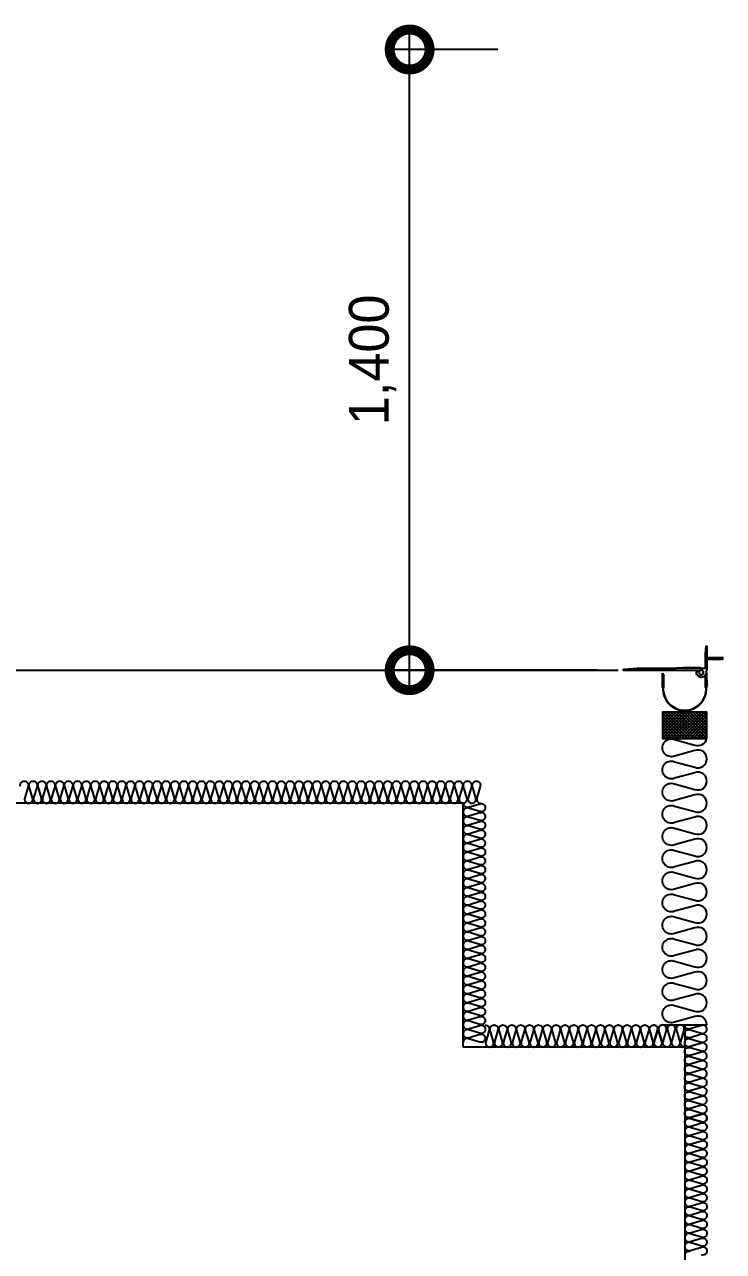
# Model space of a CAD drawing. Header units: millimetres. Extents: x 19868 to 801382, y -4805 to 85279.
# Drawn here: x 326449 to 328026, y 40968 to 43735 of the extents above; entities that cross this region are included whole.
import ezdxf

# ---------------------------------------------------------------- set-up
doc = ezdxf.new("R2010")
doc.units = ezdxf.units.MM
doc.header["$LTSCALE"] = 250
doc.layers.get('Defpoints').update_dxf_attribs({"color": 151})
for name, color, linetype in [('A-ETC', 8, 'Continuous'), ('A-FIN', 6, 'Continuous'), ('ISL', 251, 'Continuous'), ('SYMB', 7, 'Continuous')]:
    doc.layers.add(name, color=color, linetype=linetype)
doc.layers.add('CK', color=221, linetype='Continuous', plot=False)
doc.styles.add('Gdim', font='')
doc.styles.get('Gdim').set_extended_font_data('Dotum')
doc.dimstyles.new('Gdim50', dxfattribs={"dimscale": 30, "dimtxt": 3, "dimasz": 6, "dimexe": 1.5, "dimexo": 2, "dimgap": 1, "dimtad": 1, "dimdec": 0, "dimzin": 0, "dimdsep": 46, "dimlunit": 6, "dimtxsty": 'Gdim', "dimblk": 'DOTSMALL', "dimcen": 1.5, "dimdle": 1.5, "dimclrd": 256, "dimclre": 256, "dimclrt": 256, "dimazin": 0, "dimtfac": 1, "dimtdec": 0, "dimtix": 1, "dimtmove": 2, "dimatfit": 3, "dimldrblk": 'DOTSMALL', "dimfxl": 1.5, "dimtolj": 1, "dimtzin": 0, "dimlwd": -1, "dimlwe": -1, "dimarcsym": 1})

# ---------------------------------------------------------------- blocks, each defined once
blk = doc.blocks.new('MAJ')
at = {"layer": 'SYMB', "color": 8}
for p, q in [((8, 0), (0, 0)), ((2.3, -2.9), (0, 0)), ((3.5, -0.9), (3.5, 0)), ((4.5, -0.9), (4.5, 0)), ((5.7, -2.9), (8, 0)), ((1.8, -4.3), (4, -2.9)), ((1.8, -6.8), (6.1, -4.1)), ((1.8, -4.3), (2.3, -4.3)), ((1.8, -9.3), (6.1, -6.6)), ((1.8, -6.8), (2.3, -6.8)), ((1.8, -11.8), (6.1, -9.1)), ((1.8, -9.3), (2.3, -9.3)), ((1.8, -14.3), (6.1, -11.6)), ((1.8, -11.8), (2.3, -11.8)), ((1.8, -16.8), (6.1, -14.1)), ((1.8, -14.3), (2.3, -14.3)), ((1.8, -19.3), (6.1, -16.6)), ((1.8, -16.8), (2.3, -16.8)), ((1.8, -21.8), (6.1, -19.1)), ((1.8, -19.3), (2.3, -19.3)), ((1.8, -24.3), (6.1, -21.6)), ((1.8, -21.8), (2.3, -21.8)), ((1.8, -26.8), (6.1, -24.1)), ((1.8, -24.3), (2.3, -24.3)), ((1.8, -29.4), (6.1, -26.6)), ((1.8, -26.8), (2.3, -26.8)), ((2.3, -2.9), (2.3, -38.3)), ((2.3, -2.9), (5.7, -2.9)), ((4.5, -0.9), (3.5, -0.9)), ((5.7, -2.9), (5.7, -38.1)), ((6.1, -4.1), (5.7, -4.1)), ((6.1, -6.6), (5.7, -6.6)), ((6.1, -9.1), (5.7, -9.1)), ((6.1, -11.6), (5.7, -11.6)), ((6.1, -14.1), (5.7, -14.1)), ((6.1, -16.6), (5.7, -16.6)), ((6.1, -19.1), (5.7, -19.1)), ((6.1, -21.6), (5.7, -21.6)), ((6.1, -24.1), (5.7, -24.1)), ((6.1, -26.6), (5.7, -26.6)), ((1.8, -31.9), (6.1, -29.1)), ((1.8, -29.4), (2.3, -29.3)), ((1.8, -34.4), (6.1, -31.6)), ((1.8, -31.9), (2.3, -31.8)), ((1.8, -36.9), (6.1, -34.1)), ((1.8, -34.4), (2.3, -34.3)), ((1.8, -36.9), (2.3, -36.9)), ((2.3, -38.3), (4, -40.4)), ((2.7, -38.8), (6.1, -36.6)), ((4, -40.4), (5.7, -38.1)), ((6.1, -29.1), (5.7, -29.1)), ((6.1, -31.6), (5.7, -31.6)), ((6.1, -34.1), (5.7, -34.2)), ((6.1, -36.6), (5.7, -36.7))]:
    blk.add_line(p, q, dxfattribs=at)
blk = doc.blocks.new('EJ-1')
at = {"layer": 'A-ETC'}
h = blk.add_hatch(dxfattribs=at)
h.set_pattern_fill('ANSI37', color=1, scale=40, style=0)
h.set_pattern_definition([(45, (55694.5753, 2117.911), (-3.5355339, 3.5355339), []), (135, (55694.5753, 2117.911), (-3.5355339, -3.5355339), [])])
h.paths.add_polyline_path([(100, -154.4), (100, -94.4), (0, -94.4), (0, -154.4)])
at = {"layer": 'A-ETC', "color": 4}
for p, q in [((0, -38.9), (0, -6.7)), ((0, -6.7), (3, -13.8)), ((1, -16.1), (2, -16.1)), ((1, -37), (1, -16.1)), ((2, -37), (2, -16.1)), ((3, -38.9), (3, -13.8)), ((100, -6.7), (97, -13.8)), ((97, -38.9), (97, -13.8)), ((98, -37), (98, -16.1)), ((99, -16.1), (98, -16.1)), ((98.4, -16.7), (100, -13.8)), ((99, -37), (99, -16.1)), ((100, -38.9), (100, -6.7)), ((100, -22.5), (100, -36.6)), ((1, -38.9), (0, -38.9)), ((3, -38.9), (2, -38.9)), ((97, -38.9), (98, -38.9)), ((99, -38.9), (100, -38.9))]:
    blk.add_line(p, q, dxfattribs=at)
at = {"layer": 'A-ETC', "color": 7}
blk.add_lwpolyline([(100, 53.4), (100, 0, 0.414214), (98.5, -1.5), (98.5, -5.2, -1.043094), (76.6, -4.3, -0.306526), (76.9, -4), (82.7, -2.2, -0.679013), (83, -2.7, 3.305036), (88.2, -0.1, -0.378643), (87.9, 0.2), (87.9, 4.2), (97.1, 4.2), (97.1, 26.1), (97.6, 26.6), (97.1, 27.1), (97.1, 36.6), (98.5, 53.5, -0.956504), (100, 53.4)], format="xyb", dxfattribs=at)
at = {"layer": 'A-ETC', "color": 7, "lineweight": -3}
blk.add_lwpolyline([(10.6, 4.5, 0.414214), (10.2, 4.5), (9.6, 4), (9.1, 4.5, 0.414214), (8.7, 4.5), (8.1, 3.9), (7.6, 4.5, 0.414214), (7.2, 4.5), (6.6, 3.9), (6.1, 4.5, 0.414214), (5.7, 4.5), (5.1, 3.9), (4.6, 4.5, 0.414214), (4.2, 4.5), (3.6, 3.9), (3.1, 4.5, 0.414214), (2.7, 4.5), (2.1, 3.9), (1.6, 4.5, 0.414214), (1.2, 4.4), (0.6, 3.9), (0.1, 4.4, 0.414214), (-0.3, 4.4), (-0.9, 3.9), (-1.4, 4.4, 0.414214), (-1.8, 4.4), (-2.4, 3.8), (-2.9, 4.4, 0.414214), (-3.3, 4.4), (-3.9, 3.8), (-4.4, 4.4, 0.414214), (-4.8, 4.4), (-5.4, 3.8), (-5.9, 4.4, 0.414214), (-6.3, 4.4), (-6.9, 3.8), (-7.4, 4.4, 0.414214), (-7.8, 4.4), (-8.4, 3.8), (-8.9, 4.4, 0.414214), (-9.3, 4.4), (-9.9, 3.8), (-10.4, 4.3, 0.414214), (-10.8, 4.3), (-11.4, 3.8), (-11.9, 4.3, 0.414214), (-12.3, 4.3), (-12.9, 3.7), (-13.4, 4.3, 0.414214), (-13.8, 4.3), (-14.4, 3.7), (-14.9, 4.3, 0.414214), (-15.3, 4.3), (-15.9, 3.7), (-16.4, 4.3, 0.414214), (-16.8, 4.3), (-17.4, 3.7), (-17.9, 4.3, 0.414214), (-18.3, 4.3), (-18.9, 3.7), (-19.4, 4.3, 0.414214), (-19.8, 4.3), (-20.4, 3.7), (-20.9, 4.2, 0.414214), (-21.3, 4.2), (-21.9, 3.7), (-22.4, 4.2, 0.414214), (-22.8, 4.2), (-23.4, 3.7), (-23.9, 4.2, 0.414214), (-24.3, 4.2), (-24.9, 3.6), (-25.4, 4.2, 0.414214), (-25.8, 4.2), (-26.4, 3.6), (-26.9, 4.2, 0.414214), (-27.3, 4.2), (-27.9, 3.6), (-28.4, 4.2, 0.414214), (-28.8, 4.2), (-29.4, 3.6), (-29.9, 4.2, 0.414214), (-30.3, 4.2), (-30.9, 3.6), (-31.4, 4.2, 0.414214), (-31.8, 4.1), (-32.4, 3.6), (-32.9, 4.1, 0.414214), (-33.3, 4.1), (-33.9, 3.6), (-34.4, 4.1, 0.414214), (-34.8, 4.1), (-35.4, 3.5), (-35.9, 4.1, 0.414214), (-36.3, 4.1), (-36.9, 3.5), (-37.4, 4.1, 0.414214), (-37.8, 4.1), (-38.4, 3.5), (-38.9, 4.1, 0.414214), (-39.3, 4.1), (-39.9, 3.5), (-40.4, 4.1, 0.414214), (-40.8, 4.1), (-41.4, 3.5), (-41.9, 4.1, 0.414214), (-42.3, 4.1), (-42.9, 3.5), (-43.4, 4, 0.414214), (-43.8, 4), (-44.4, 3.5), (-44.9, 4, 0.414214), (-45.3, 4), (-45.9, 3.4), (-46.4, 4, 0.414214), (-46.8, 4), (-47.4, 3.4), (-47.9, 4, 0.414214), (-48.3, 4), (-48.9, 3.4), (-49.4, 4, 0.414214), (-49.8, 4), (-50.4, 3.4), (-50.9, 4, 0.414214), (-51.3, 4), (-51.9, 3.4), (-52.4, 4, 0.414214), (-52.8, 4), (-53.4, 3.4), (-53.9, 3.9, 0.414214), (-54.3, 3.9), (-54.9, 3.4), (-55.4, 3.9, 0.414214), (-55.8, 3.9), (-56.4, 3.4), (-56.9, 3.9, 0.414214), (-57.3, 3.9), (-57.9, 3.3), (-58.4, 3.9, 0.414214), (-58.8, 3.9), (-59.4, 3.3), (-59.9, 3.9, 0.414214), (-60.3, 3.9), (-60.9, 3.3), (-61.4, 3.9, 0.414214), (-61.8, 3.9), (-62.4, 3.3), (-62.9, 3.9, 0.414214), (-63.3, 3.9), (-63.9, 3.3), (-64.4, 3.9, 0.414214), (-64.8, 3.8), (-65.4, 3.3), (-65.9, 3.8, 0.414214), (-66.3, 3.8), (-66.9, 3.3), (-88.3, 1.4, 0.980427), (-88.3, 0), (82.8, 0, -0.636366), (83.8, -2.1, 4.716513), (87.3, -0.3, -0.425308), (87, 0), (87, 4.4, 0.416522), (86.7, 4.7), (86.1, 4.6), (85.6, 5.2, 0.414214), (85.2, 5.2), (84.6, 4.6), (84.1, 5.2, 0.414214), (83.7, 5.2), (83.1, 4.6), (82.6, 5.2, 0.414214), (82.2, 5.2), (81.6, 4.6), (81.1, 5.2, 0.414214), (80.7, 5.2), (80.1, 4.6), (79.6, 5.2, 0.414214), (79.2, 5.2), (78.6, 4.6), (78.1, 5.1, 0.414214), (77.7, 5.1), (77.1, 4.6), (76.6, 5.1, 0.414214), (76.2, 5.1), (75.6, 4.6), (75.1, 5.1, 0.414214), (74.7, 5.1), (74.1, 4.5), (73.6, 5.1, 0.414214), (73.2, 5.1), (72.6, 4.5), (72.1, 5.1, 0.414214), (71.7, 5.1), (71.1, 4.5), (70.6, 5.1, 0.414214), (70.2, 5.1), (69.6, 4.5), (69.1, 5.1, 0.414214), (68.7, 5.1), (68.1, 4.5), (67.6, 5.1, 0.414214), (67.2, 5), (66.6, 4.5), (66.1, 5, 0.414214), (65.7, 5), (65.1, 4.5), (64.6, 5, 0.414214), (64.2, 5), (63.6, 4.4), (63.1, 5, 0.414214), (62.7, 5), (62.1, 4.4), (61.6, 5, 0.414214), (61.2, 5), (60.6, 4.4), (60.1, 5, 0.414214), (59.7, 5), (59.1, 4.4), (58.6, 5, 0.414214), (58.2, 5), (57.6, 4.4), (57.1, 5, 0.414214), (56.7, 5), (56.1, 4.4), (55.6, 4.9, 0.414214), (55.2, 4.9), (54.6, 4.4), (54.1, 4.9, 0.414214), (53.7, 4.9), (53.1, 4.3), (52.6, 4.9, 0.414214), (52.2, 4.9), (51.6, 4.3), (51.1, 4.9, 0.414214), (50.7, 4.9), (50.1, 4.3), (49.6, 4.9, 0.414214), (49.2, 4.9), (48.6, 4.3), (48.1, 4.9, 0.414214), (47.7, 4.9), (47.1, 4.3), (46.6, 4.9, 0.414214), (46.2, 4.9), (45.6, 4.3), (45.1, 4.8, 0.414214), (44.7, 4.8), (44.1, 4.3), (43.6, 4.8, 0.414214), (43.2, 4.8), (42.6, 4.3), (42.1, 4.8, 0.414214), (41.7, 4.8), (41.1, 4.2), (40.6, 4.8, 0.414214), (40.2, 4.8), (39.6, 4.2), (39.1, 4.8, 0.414214), (38.7, 4.8), (38.1, 4.2), (37.6, 4.8, 0.414214), (37.2, 4.8), (36.6, 4.2), (36.1, 4.8, 0.414214), (35.7, 4.8), (35.1, 4.2), (34.6, 4.8, 0.414214), (34.2, 4.7), (33.6, 4.2), (33.1, 4.7, 0.414214), (32.7, 4.7), (32.1, 4.2), (31.6, 4.7, 0.414214), (31.2, 4.7), (30.6, 4.1), (30.1, 4.7, 0.414214), (29.7, 4.7), (29.1, 4.1), (28.6, 4.7, 0.414214), (28.2, 4.7), (27.6, 4.1), (27.1, 4.7, 0.414214), (26.7, 4.7), (26.1, 4.1), (25.6, 4.7, 0.414214), (25.2, 4.7), (24.6, 4.1), (24.1, 4.7, 0.414214), (23.7, 4.7), (23.1, 4.1), (22.6, 4.6, 0.414214), (22.2, 4.6), (21.6, 4.1), (21.1, 4.6, 0.414214), (20.7, 4.6), (20.1, 4), (19.6, 4.6, 0.414214), (19.2, 4.6), (18.6, 4), (18.1, 4.6, 0.414214), (17.7, 4.6), (17.1, 4), (16.6, 4.6, 0.414214), (16.2, 4.6), (15.6, 4), (15.1, 4.6, 0.414214), (14.7, 4.6), (14.1, 4), (13.6, 4.6, 0.414214), (13.2, 4.6), (12.6, 4), (12.1, 4.5, 0.414214), (11.7, 4.5), (11.1, 4)], format="xyb", close=True, dxfattribs=at)
at = {"layer": 'A-ETC', "color": 1}
blk.add_lwpolyline([(100, -154.4), (100, -94.4), (0, -94.4), (0, -154.4), (100, -154.4)], dxfattribs=at)
at = {"layer": 'A-ETC', "color": 4}
for centre, radius, start, end in [((50, -41.9), 49.2, 174.3019, 5.6981), ((50, -42), 48.3, 174.0958, 5.9042)]:
    blk.add_arc(centre, radius, start, end, dxfattribs=at)
at = {"layer": 'A-ETC', "color": 7, "rotation": 90}
blk.add_blockref('MAJ', (97.1, 22.6), dxfattribs=at)
blk = doc.blocks.new('_DotSmall')
at = {"color": 0, "linetype": 'ByBlock', "const_width": 0.5}
blk.add_lwpolyline([(-0.0625, 0, 1), (0.0625, 0, 1)], format="xyb", close=True, dxfattribs=at)
blk = doc.blocks.new('*D75')
at = {"layer": 'CK', "transparency": 16777216}
for p, q in [((327317.7, 42233.9), (327317.7, 43723.9)), ((327516.8, 43678.9), (327272.7, 43678.9)), ((327741, 42278.9), (327272.7, 42278.9))]:
    blk.add_line(p, q, dxfattribs=at)
at = {"layer": 'Defpoints', "color": 0, "transparency": 16777216}
for p in [(327317.7, 43678.9), (327576.8, 43678.9), (327801, 42278.9)]:
    blk.add_point(p, dxfattribs=at)
at = {"layer": 'CK', "transparency": 16777216, "xscale": 180, "yscale": 180, "zscale": 180}
for p, rotation in [((327317.7, 43678.9), 90), ((327317.7, 42278.9), 270)]:
    blk.add_blockref('_DotSmall', p, dxfattribs=dict(at, rotation=rotation))
at = {"layer": 'CK', "transparency": 16777216, "insert": (327234, 42978.9), "char_height": 90, "attachment_point": 5, "rotation": 90, "style": 'Gdim'}
blk.add_mtext('\\A1;1,400', dxfattribs=at)

msp = doc.modelspace()

# ---------------------------------------------------------------- linework, layer by layer
at = {"layer": 'A-FIN'}
msp.add_line((324988.2, 42278.9), (327788.2, 42278.9), dxfattribs=at)
at = {"layer": 'ISL'}
for p, q in [((327438.2, 41978.9), (324938.2, 41978.9)), ((327438.2, 41428.9), (327438.2, 41978.9)), ((327888.2, 41478.9), (327988.2, 41478.9)), ((327938.2, 41478.9), (327938.2, 34988.9)), ((327938.2, 41428.9), (327438.2, 41428.9))]:
    msp.add_line(p, q, dxfattribs=at)
for points in [[(327988.2, 41478.9, 0.524856), (327961.1, 41497.6), (327915.3, 41485.2, -1.449198), (327915.3, 41522.6), (327961.1, 41510.2, 0.524856), (327988.2, 41528.9, 0.524856), (327961.1, 41547.6), (327915.3, 41535.2, -1.449198), (327915.3, 41572.6), (327961.1, 41560.2, 0.524856), (327988.2, 41578.9, 0.524856), (327961.1, 41597.6), (327915.3, 41585.2, -1.449198), (327915.3, 41622.6), (327961.1, 41610.2, 0.524856), (327988.2, 41628.9, 0.524856), (327961.1, 41647.6), (327915.3, 41635.2, -1.449198), (327915.3, 41672.6), (327961.1, 41660.2, 0.524856), (327988.2, 41678.9, 0.524856), (327961.1, 41697.6), (327915.3, 41685.2, -1.449198), (327915.3, 41722.6), (327961.1, 41710.2, 0.524856), (327988.2, 41728.9, 0.524856), (327961.1, 41747.6), (327915.3, 41735.2, -1.449198), (327915.3, 41772.6), (327961.1, 41760.2, 0.524856), (327988.2, 41778.9, 0.524856), (327961.1, 41797.6), (327915.3, 41785.2, -1.449198), (327915.3, 41822.6), (327961.1, 41810.2, 0.524856), (327988.2, 41828.9, 0.524856), (327961.1, 41847.6), (327915.3, 41835.2, -1.449198), (327915.3, 41872.6), (327961.1, 41860.2, 0.524856), (327988.2, 41878.9, 0.524856), (327961.1, 41897.6), (327915.3, 41885.2, -1.449198), (327915.3, 41922.6), (327961.1, 41910.2, 0.524856), (327988.2, 41928.9, 0.524856), (327961.1, 41947.6), (327915.3, 41935.2, -1.449198), (327915.3, 41972.6), (327961.1, 41960.2, 0.524856), (327988.2, 41978.9, 0.524856), (327961.1, 41997.6), (327915.3, 41985.2, -1.449198), (327915.3, 42022.6), (327961.1, 42010.2, 0.524856), (327988.2, 42028.9, 0.524856), (327961.1, 42047.6), (327915.3, 42035.2, -1.449198), (327915.3, 42072.6), (327961.1, 42060.2, 0.524856), (327988.2, 42078.9, 0.524856), (327961.1, 42097.6), (327915.3, 42085.2, -1.449198), (327915.3, 42122.6), (327961.1, 42110.2, 0.456356), (327987.7, 42124.5)], [(326439.4, 42016.8, -1.372593), (326457, 42016.8), (326449.4, 41991.1, 0.509267), (326458.2, 41978.9, 0.509267), (326467, 41991.1), (326459.4, 42016.8, -1.372593), (326477, 42016.8), (326469.4, 41991.1, 0.509267), (326478.2, 41978.9, 0.509267), (326487, 41991.1), (326479.4, 42016.8, -1.372593), (326497, 42016.8), (326489.4, 41991.1, 0.509267), (326498.2, 41978.9, 0.509267), (326507, 41991.1), (326499.4, 42016.8, -1.372593), (326517, 42016.8), (326509.4, 41991.1, 0.509267), (326518.2, 41978.9, 0.509267), (326527, 41991.1), (326519.4, 42016.8, -1.372593), (326537, 42016.8), (326529.4, 41991.1, 0.509267), (326538.2, 41978.9, 0.509267), (326547, 41991.1), (326539.4, 42016.8, -1.372593), (326557, 42016.8), (326549.4, 41991.1, 0.509267), (326558.2, 41978.9, 0.509267), (326567, 41991.1), (326559.4, 42016.8, -1.372593), (326577, 42016.8), (326569.4, 41991.1, 0.509267), (326578.2, 41978.9, 0.509267), (326587, 41991.1), (326579.4, 42016.8, -1.372593), (326597, 42016.8), (326589.4, 41991.1, 0.509267), (326598.2, 41978.9, 0.509267), (326607, 41991.1), (326599.4, 42016.8, -1.372593), (326617, 42016.8), (326609.4, 41991.1, 0.509267), (326618.2, 41978.9, 0.509267), (326627, 41991.1), (326619.4, 42016.8, -1.372593), (326637, 42016.8), (326629.4, 41991.1, 0.509267), (326638.2, 41978.9, 0.509267), (326647, 41991.1), (326639.4, 42016.8, -1.372593), (326657, 42016.8), (326649.4, 41991.1, 0.509267), (326658.2, 41978.9, 0.509267), (326667, 41991.1), (326659.4, 42016.8, -1.372593), (326677, 42016.8), (326669.4, 41991.1, 0.509267), (326678.2, 41978.9, 0.509267), (326687, 41991.1), (326679.4, 42016.8, -1.372593), (326697, 42016.8), (326689.4, 41991.1, 0.509267), (326698.2, 41978.9, 0.509267), (326707, 41991.1), (326699.4, 42016.8, -1.372593), (326717, 42016.8), (326709.4, 41991.1, 0.509267), (326718.2, 41978.9, 0.509267), (326727, 41991.1), (326719.4, 42016.8, -1.372593), (326737, 42016.8), (326729.4, 41991.1, 0.509267), (326738.2, 41978.9, 0.509267), (326747, 41991.1), (326739.4, 42016.8, -1.372593), (326757, 42016.8), (326749.4, 41991.1, 0.509267), (326758.2, 41978.9, 0.509267), (326767, 41991.1), (326759.4, 42016.8, -1.372593), (326777, 42016.8), (326769.4, 41991.1, 0.509267), (326778.2, 41978.9, 0.509267), (326787, 41991.1), (326779.4, 42016.8, -1.372593), (326797, 42016.8), (326789.4, 41991.1, 0.509267), (326798.2, 41978.9, 0.509267), (326807, 41991.1), (326799.4, 42016.8, -1.372593), (326817, 42016.8), (326809.4, 41991.1, 0.509267), (326818.2, 41978.9, 0.509267), (326827, 41991.1), (326819.4, 42016.8, -1.372593), (326837, 42016.8), (326829.4, 41991.1, 0.509267), (326838.2, 41978.9, 0.509267), (326847, 41991.1), (326839.4, 42016.8, -1.372593), (326857, 42016.8), (326849.4, 41991.1, 0.509267), (326858.2, 41978.9, 0.509267), (326867, 41991.1), (326859.4, 42016.8, -1.372593), (326877, 42016.8), (326869.4, 41991.1, 0.509267), (326878.2, 41978.9, 0.509267), (326887, 41991.1), (326879.4, 42016.8, -1.372593), (326897, 42016.8), (326889.4, 41991.1, 0.509267), (326898.2, 41978.9, 0.509267), (326907, 41991.1), (326899.4, 42016.8, -1.372593), (326917, 42016.8), (326909.4, 41991.1, 0.509267), (326918.2, 41978.9, 0.509267), (326927, 41991.1), (326919.4, 42016.8, -1.372593), (326937, 42016.8), (326929.4, 41991.1, 0.509267), (326938.2, 41978.9, 0.509267), (326947, 41991.1), (326939.4, 42016.8, -1.372593), (326957, 42016.8), (326949.4, 41991.1, 0.509267), (326958.2, 41978.9, 0.509267), (326967, 41991.1), (326959.4, 42016.8, -1.372593), (326977, 42016.8), (326969.4, 41991.1, 0.509267), (326978.2, 41978.9, 0.509267), (326987, 41991.1), (326979.4, 42016.8, -1.372593), (326997, 42016.8), (326989.4, 41991.1, 0.509267), (326998.2, 41978.9, 0.509267), (327007, 41991.1), (326999.4, 42016.8, -1.372593), (327017, 42016.8), (327009.4, 41991.1, 0.509267), (327018.2, 41978.9, 0.509267), (327027, 41991.1), (327019.4, 42016.8, -1.372593), (327037, 42016.8), (327029.4, 41991.1, 0.509267), (327038.2, 41978.9, 0.509267), (327047, 41991.1), (327039.4, 42016.8, -1.372593), (327057, 42016.8), (327049.4, 41991.1, 0.509267), (327058.2, 41978.9, 0.509267), (327067, 41991.1), (327059.4, 42016.8, -1.372593), (327077, 42016.8), (327069.4, 41991.1, 0.509267), (327078.2, 41978.9, 0.509267), (327087, 41991.1), (327079.4, 42016.8, -1.372593), (327097, 42016.8), (327089.4, 41991.1, 0.509267), (327098.2, 41978.9, 0.509267), (327107, 41991.1), (327099.4, 42016.8, -1.372593), (327117, 42016.8), (327109.4, 41991.1, 0.509267), (327118.2, 41978.9, 0.509267), (327127, 41991.1), (327119.4, 42016.8, -1.372593), (327137, 42016.8), (327129.4, 41991.1, 0.509267), (327138.2, 41978.9, 0.509267), (327147, 41991.1), (327139.4, 42016.8, -1.372593), (327157, 42016.8), (327149.4, 41991.1, 0.509267), (327158.2, 41978.9, 0.509267), (327167, 41991.1), (327159.4, 42016.8, -1.372593), (327177, 42016.8), (327169.4, 41991.1, 0.509267), (327178.2, 41978.9, 0.509267), (327187, 41991.1), (327179.4, 42016.8, -1.372593), (327197, 42016.8), (327189.4, 41991.1, 0.509267), (327198.2, 41978.9, 0.509267), (327207, 41991.1), (327199.4, 42016.8, -1.372593), (327217, 42016.8), (327209.4, 41991.1, 0.509267), (327218.2, 41978.9, 0.509267), (327227, 41991.1), (327219.4, 42016.8, -1.372593), (327237, 42016.8), (327229.4, 41991.1, 0.509267), (327238.2, 41978.9, 0.509267), (327247, 41991.1), (327239.4, 42016.8, -1.372593), (327257, 42016.8), (327249.4, 41991.1, 0.509267), (327258.2, 41978.9, 0.509267), (327267, 41991.1), (327259.4, 42016.8, -1.372593), (327277, 42016.8), (327269.4, 41991.1, 0.509267), (327278.2, 41978.9, 0.509267), (327287, 41991.1), (327279.4, 42016.8, -1.372593), (327297, 42016.8), (327289.4, 41991.1, 0.509267), (327298.2, 41978.9, 0.509267), (327307, 41991.1), (327299.4, 42016.8, -1.372593), (327317, 42016.8), (327309.4, 41991.1, 0.509267), (327318.2, 41978.9, 0.509267), (327327, 41991.1), (327319.4, 42016.8, -1.372593), (327337, 42016.8), (327329.4, 41991.1, 0.509267), (327338.2, 41978.9, 0.509267), (327347, 41991.1), (327339.4, 42016.8, -1.372593), (327357, 42016.8), (327349.4, 41991.1, 0.509267), (327358.2, 41978.9, 0.509267), (327367, 41991.1), (327359.4, 42016.8, -1.372593), (327377, 42016.8), (327369.4, 41991.1, 0.509267), (327378.2, 41978.9, 0.509267), (327387, 41991.1), (327379.4, 42016.8, -1.372593), (327397, 42016.8), (327389.4, 41991.1, 0.509267), (327398.2, 41978.9, 0.509267), (327407, 41991.1), (327399.4, 42016.8, -1.372593), (327417, 42016.8), (327409.4, 41991.1, 0.509267), (327418.2, 41978.9, 0.509267), (327427, 41991.1), (327419.4, 42016.8, -1.372593), (327437, 42016.8), (327429.4, 41991.1, 0.509267), (327438.2, 41978.9, 0.509267), (327447, 41991.1), (327439.4, 42016.8, -1.372593), (327457, 42016.8), (327449.4, 41991.1, 0.509267), (327458.2, 41978.9, 0.509267), (327467, 41991.1), (327459.4, 42016.8, -1.372593), (327477, 42016.8), (327469.4, 41991.1, 0.509267), (327478.2, 41978.9)], [(327438.2, 41978.9, 0.509267), (327450.3, 41970.1), (327476.1, 41977.8, -1.372593), (327476.1, 41960.1), (327450.3, 41967.8, 0.509267), (327438.2, 41958.9, 0.509267), (327450.3, 41950.1), (327476.1, 41957.8, -1.372593), (327476.1, 41940.1), (327450.3, 41947.8, 0.509267), (327438.2, 41938.9, 0.509267), (327450.3, 41930.1), (327476.1, 41937.8, -1.372593), (327476.1, 41920.1), (327450.3, 41927.8, 0.509267), (327438.2, 41918.9, 0.509267), (327450.3, 41910.1), (327476.1, 41917.8, -1.372593), (327476.1, 41900.1), (327450.3, 41907.8, 0.509267), (327438.2, 41898.9, 0.509267), (327450.3, 41890.1), (327476.1, 41897.8, -1.372593), (327476.1, 41880.1), (327450.3, 41887.8, 0.509267), (327438.2, 41878.9, 0.509267), (327450.3, 41870.1), (327476.1, 41877.8, -1.372593), (327476.1, 41860.1), (327450.3, 41867.8, 0.509267), (327438.2, 41858.9, 0.509267), (327450.3, 41850.1), (327476.1, 41857.8, -1.372593), (327476.1, 41840.1), (327450.3, 41847.8, 0.509267), (327438.2, 41838.9, 0.509267), (327450.3, 41830.1), (327476.1, 41837.8, -1.372593), (327476.1, 41820.1), (327450.3, 41827.8, 0.509267), (327438.2, 41818.9, 0.509267), (327450.3, 41810.1), (327476.1, 41817.8, -1.372593), (327476.1, 41800.1), (327450.3, 41807.8, 0.509267), (327438.2, 41798.9, 0.509267), (327450.3, 41790.1), (327476.1, 41797.8, -1.372593), (327476.1, 41780.1), (327450.3, 41787.8, 0.509267), (327438.2, 41778.9, 0.509267), (327450.3, 41770.1), (327476.1, 41777.8, -1.372593), (327476.1, 41760.1), (327450.3, 41767.8, 0.509267), (327438.2, 41758.9, 0.509267), (327450.3, 41750.1), (327476.1, 41757.8, -1.372593), (327476.1, 41740.1), (327450.3, 41747.8, 0.509267), (327438.2, 41738.9, 0.509267), (327450.3, 41730.1), (327476.1, 41737.8, -1.372593), (327476.1, 41720.1), (327450.3, 41727.8, 0.509267), (327438.2, 41718.9, 0.509267), (327450.3, 41710.1), (327476.1, 41717.8, -1.372593), (327476.1, 41700.1), (327450.3, 41707.8, 0.509267), (327438.2, 41698.9, 0.509267), (327450.3, 41690.1), (327476.1, 41697.8, -1.372593), (327476.1, 41680.1), (327450.3, 41687.8, 0.509267), (327438.2, 41678.9, 0.509267), (327450.3, 41670.1), (327476.1, 41677.8, -1.372593), (327476.1, 41660.1), (327450.3, 41667.8, 0.509267), (327438.2, 41658.9, 0.509267), (327450.3, 41650.1), (327476.1, 41657.8, -1.372593), (327476.1, 41640.1), (327450.3, 41647.8, 0.509267), (327438.2, 41638.9, 0.509267), (327450.3, 41630.1), (327476.1, 41637.8, -1.372593), (327476.1, 41620.1), (327450.3, 41627.8, 0.509267), (327438.2, 41618.9, 0.509267), (327450.3, 41610.1), (327476.1, 41617.8, -1.372593), (327476.1, 41600.1), (327450.3, 41607.8, 0.509267), (327438.2, 41598.9, 0.509267), (327450.3, 41590.1), (327476.1, 41597.8, -1.372593), (327476.1, 41580.1), (327450.3, 41587.8, 0.509267), (327438.2, 41578.9, 0.509267), (327450.3, 41570.1), (327476.1, 41577.8, -1.372593), (327476.1, 41560.1), (327450.3, 41567.8, 0.509267), (327438.2, 41558.9, 0.509267), (327450.3, 41550.1), (327476.1, 41557.8, -1.372593), (327476.1, 41540.1), (327450.3, 41547.8, 0.509267), (327438.2, 41538.9, 0.509267), (327450.3, 41530.1), (327476.1, 41537.8, -1.372593), (327476.1, 41520.1), (327450.3, 41527.8, 0.509267), (327438.2, 41518.9, 0.509267), (327450.3, 41510.1), (327476.1, 41517.8, -1.372593), (327476.1, 41500.1), (327450.3, 41507.8, 0.509267), (327438.2, 41498.9, 0.509267), (327450.3, 41490.1), (327476.1, 41497.8, -1.372593), (327476.1, 41480.1), (327450.3, 41487.8, 0.509267), (327438.2, 41478.9, 0.509267), (327450.3, 41470.1), (327476.1, 41477.8, -1.372593), (327476.1, 41460.1), (327450.3, 41467.8, 0.509267), (327438.2, 41458.9, 0.509267), (327450.3, 41450.1), (327476.1, 41457.8, -1.372593), (327476.1, 41440.1), (327450.3, 41447.8, 0.509267), (327438.2, 41438.9, 0.00045), (327438.2, 41438.9, 0.00045)], [(327488.2, 41478.9, -0.509267), (327497, 41466.8), (327489.4, 41441.1, 1.372593), (327507, 41441.1), (327499.4, 41466.8, -0.509267), (327508.2, 41478.9, -0.509267), (327517, 41466.8), (327509.4, 41441.1, 1.372593), (327527, 41441.1), (327519.4, 41466.8, -0.509267), (327528.2, 41478.9, -0.509267), (327537, 41466.8), (327529.4, 41441.1, 1.372593), (327547, 41441.1), (327539.4, 41466.8, -0.509267), (327548.2, 41478.9, -0.509267), (327557, 41466.8), (327549.4, 41441.1, 1.372593), (327567, 41441.1), (327559.4, 41466.8, -0.509267), (327568.2, 41478.9, -0.509267), (327577, 41466.8), (327569.4, 41441.1, 1.372593), (327587, 41441.1), (327579.4, 41466.8, -0.509267), (327588.2, 41478.9, -0.509267), (327597, 41466.8), (327589.4, 41441.1, 1.372593), (327607, 41441.1), (327599.4, 41466.8, -0.509267), (327608.2, 41478.9, -0.509267), (327617, 41466.8), (327609.4, 41441.1, 1.372593), (327627, 41441.1), (327619.4, 41466.8, -0.509267), (327628.2, 41478.9, -0.509267), (327637, 41466.8), (327629.4, 41441.1, 1.372593), (327647, 41441.1), (327639.4, 41466.8, -0.509267), (327648.2, 41478.9, -0.509267), (327657, 41466.8), (327649.4, 41441.1, 1.372593), (327667, 41441.1), (327659.4, 41466.8, -0.509267), (327668.2, 41478.9, -0.509267), (327677, 41466.8), (327669.4, 41441.1, 1.372593), (327687, 41441.1), (327679.4, 41466.8, -0.509267), (327688.2, 41478.9, -0.509267), (327697, 41466.8), (327689.4, 41441.1, 1.372593), (327707, 41441.1), (327699.4, 41466.8, -0.509267), (327708.2, 41478.9, -0.509267), (327717, 41466.8), (327709.4, 41441.1, 1.372593), (327727, 41441.1), (327719.4, 41466.8, -0.509267), (327728.2, 41478.9, -0.509267), (327737, 41466.8), (327729.4, 41441.1, 1.372593), (327747, 41441.1), (327739.4, 41466.8, -0.509267), (327748.2, 41478.9, -0.509267), (327757, 41466.8), (327749.4, 41441.1, 1.372593), (327767, 41441.1), (327759.4, 41466.8, -0.509267), (327768.2, 41478.9, -0.509267), (327777, 41466.8), (327769.4, 41441.1, 1.372593), (327787, 41441.1), (327779.4, 41466.8, -0.509267), (327788.2, 41478.9, -0.509267), (327797, 41466.8), (327789.4, 41441.1, 1.372593), (327807, 41441.1), (327799.4, 41466.8, -0.509267), (327808.2, 41478.9, -0.509267), (327817, 41466.8), (327809.4, 41441.1, 1.372593), (327827, 41441.1), (327819.4, 41466.8, -0.509267), (327828.2, 41478.9, -0.509267), (327837, 41466.8), (327829.4, 41441.1, 1.372593), (327847, 41441.1), (327839.4, 41466.8, -0.509267), (327848.2, 41478.9, -0.509267), (327857, 41466.8), (327849.4, 41441.1, 1.372593), (327867, 41441.1), (327859.4, 41466.8, -0.509267), (327868.2, 41478.9, -0.509267), (327877, 41466.8), (327869.4, 41441.1, 1.372593), (327887, 41441.1), (327879.4, 41466.8, -0.509267), (327888.2, 41478.9)], [(327938.2, 41428.9, -0.508361), (327929.4, 41441.1), (327937, 41466.8, 0.509267), (327928.2, 41478.9, 0.509267), (327919.4, 41466.8), (327927, 41441.1, -1.372593), (327909.4, 41441.1), (327917, 41466.8, 0.509267), (327908.2, 41478.9, 0.509267), (327899.4, 41466.8), (327907, 41441.1, -1.372593), (327889.4, 41441.1), (327897, 41466.8, 0.509267), (327888.2, 41478.9, 0.509267), (327879.4, 41466.8), (327887, 41441.1, -1.372593), (327869.4, 41441.1), (327877, 41466.8, 0.509267), (327868.2, 41478.9)], [(327938.2, 41258.9, -0.509267), (327950.3, 41267.8), (327976.1, 41260.1, 1.372593), (327976.1, 41277.8), (327950.3, 41270.1, -0.509267), (327938.2, 41278.9, -0.509267), (327950.3, 41287.8), (327976.1, 41280.1, 1.372593), (327976.1, 41297.8), (327950.3, 41290.1, -0.509267), (327938.2, 41298.9, -0.509267), (327950.3, 41307.8), (327976.1, 41300.1, 1.372593), (327976.1, 41317.8), (327950.3, 41310.1, -0.509267), (327938.2, 41318.9, -0.509267), (327950.3, 41327.8), (327976.1, 41320.1, 1.372593), (327976.1, 41337.8), (327950.3, 41330.1, -0.509267), (327938.2, 41338.9, -0.509267), (327950.3, 41347.8), (327976.1, 41340.1, 1.372593), (327976.1, 41357.8), (327950.3, 41350.1, -0.509267), (327938.2, 41358.9, -0.509267), (327950.3, 41367.8), (327976.1, 41360.1, 1.372593), (327976.1, 41377.8), (327950.3, 41370.1, -0.509267), (327938.2, 41378.9, -0.509267), (327950.3, 41387.8), (327976.1, 41380.1, 1.372593), (327976.1, 41397.8), (327950.3, 41390.1, -0.509267), (327938.2, 41398.9, -0.509267), (327950.3, 41407.8), (327976.1, 41400.1, 1.372593), (327976.1, 41417.8), (327950.3, 41410.1, -0.509267), (327938.2, 41418.9, -0.509267), (327950.3, 41427.8), (327976.1, 41420.1, 1.372593), (327976.1, 41437.8), (327950.3, 41430.1, -0.509267), (327938.2, 41438.9, -0.509267), (327950.3, 41447.8), (327976.1, 41440.1, 1.372593), (327976.1, 41457.8), (327950.3, 41450.1, -0.509267), (327938.2, 41458.9, -0.509267), (327950.3, 41467.8), (327976.1, 41460.1, 1.372593), (327976.1, 41477.8), (327950.3, 41470.1, -0.509267), (327938.2, 41478.9, -0.00027), (327938.2, 41478.9, -0.00027)], [(327938.2, 41278.9, 0.509267), (327950.3, 41270.1), (327976.1, 41277.8, -1.372593), (327976.1, 41260.1), (327950.3, 41267.8, 0.509267), (327938.2, 41258.9, 0.509267), (327950.3, 41250.1), (327976.1, 41257.8, -1.372593), (327976.1, 41240.1), (327950.3, 41247.8, 0.509267), (327938.2, 41238.9, 0.509267), (327950.3, 41230.1), (327976.1, 41237.8, -1.372593), (327976.1, 41220.1), (327950.3, 41227.8, 0.509267), (327938.2, 41218.9, 0.509267), (327950.3, 41210.1), (327976.1, 41217.8, -1.372593), (327976.1, 41200.1), (327950.3, 41207.8, 0.509267), (327938.2, 41198.9, 0.509267), (327950.3, 41190.1), (327976.1, 41197.8, -1.372593), (327976.1, 41180.1), (327950.3, 41187.8, 0.509267), (327938.2, 41178.9, 0.509267), (327950.3, 41170.1), (327976.1, 41177.8, -1.372593), (327976.1, 41160.1), (327950.3, 41167.8, 0.509267), (327938.2, 41158.9, 0.509267), (327950.3, 41150.1), (327976.1, 41157.8, -1.372593), (327976.1, 41140.1), (327950.3, 41147.8, 0.509267), (327938.2, 41138.9, 0.509267), (327950.3, 41130.1), (327976.1, 41137.8, -1.372593), (327976.1, 41120.1), (327950.3, 41127.8, 0.509267), (327938.2, 41118.9, 0.509267), (327950.3, 41110.1), (327976.1, 41117.8, -1.372593), (327976.1, 41100.1), (327950.3, 41107.8, 0.509267), (327938.2, 41098.9, 0.509267), (327950.3, 41090.1), (327976.1, 41097.8, -1.372593), (327976.1, 41080.1), (327950.3, 41087.8, 0.509267), (327938.2, 41078.9, 0.509267), (327950.3, 41070.1), (327976.1, 41077.8, -1.372593), (327976.1, 41060.1), (327950.3, 41067.8, 0.509267), (327938.2, 41058.9, 0.509267), (327950.3, 41050.1), (327976.1, 41057.8, -1.372593), (327976.1, 41040.1), (327950.3, 41047.8, 0.509267), (327938.2, 41038.9, 0.509267), (327950.3, 41030.1), (327976.1, 41037.8, -1.372593), (327976.1, 41020.1), (327950.3, 41027.8, 0.509267), (327938.2, 41018.9, 0.509267), (327950.3, 41010.1), (327976.1, 41017.8, -1.372593), (327976.1, 41000.1), (327950.3, 41007.8, 0.509267), (327938.2, 40998.9, 0.509267), (327950.3, 40990.1), (327976.1, 40997.8, -1.372593), (327976.1, 40980.1), (327950.3, 40987.8, 0.509267), (327938.2, 40978.9, 0.509267), (327950.3, 40970.1), (327976.1, 40977.8, -1.372593), (327976.1, 40960.1)], [(327950.3, 40967.8, 0.509267), (327938.2, 40958.9, 0.509267)]]:
    msp.add_lwpolyline(points, format="xyb", dxfattribs=at)

# ---------------------------------------------------------------- block references
at = {"layer": 'A-ETC'}
msp.add_blockref('EJ-1', (327888.2, 42279), dxfattribs=at)

# ---------------------------------------------------------------- dimensions: what is measured, and where the dimension line sits
at = {"layer": 'CK'}
dim = msp.add_linear_dim(base=(327317.7, 43678.9), p1=(327801, 42278.9), p2=(327576.8, 43678.9), angle=90, dimstyle='Gdim50', dxfattribs=at)
dim.commit()
dim.dimension.update_dxf_attribs({"geometry": '*D75', "text_midpoint": (327234, 42978.9)})

doc.saveas('drawing.dxf')
